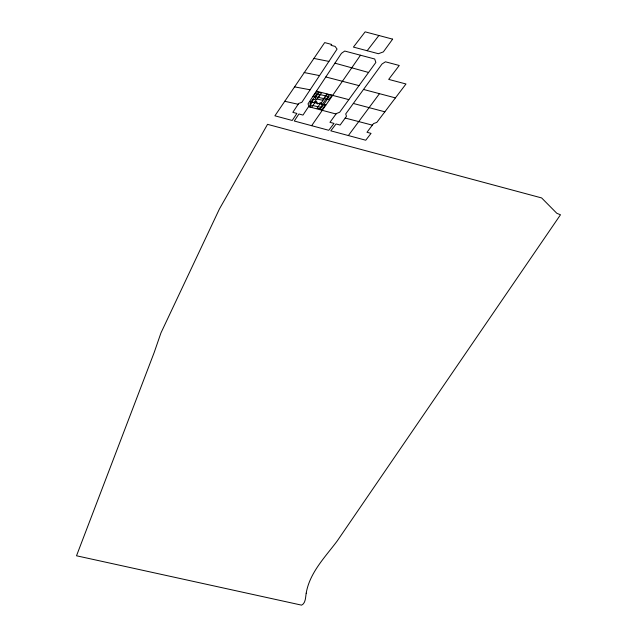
<?xml version="1.0" encoding="UTF-8"?>
<svg xmlns="http://www.w3.org/2000/svg" width="637" height="637" viewBox="0 0 637 637"><rect width="100%" height="100%" fill="white"/><g stroke="black" fill="none" stroke-linecap="round" stroke-linejoin="round"><path stroke-width="0.96" d="M298.156 104.269L298.673 103.473L301.866 102.278L337.069 49.089L335.078 46.39L331.033 45.323L331.702 44.455L324.679 42.591L274.905 115.815L292.232 120.473L296.89 113.442L292.821 112.351L298.156 104.269L284.596 101.251M336.01 114.007L308.563 106.658L302.981 115.082L298.92 113.983L294.262 121.014L328.764 130.29L334.019 123.419L329.95 122.328L336.32 113.569L339.656 112.255L375.854 62.442L374.715 59.002L344.752 51.048L341.464 53.309L308.037 103.823L309.041 106.785M313.181 96.306L316.207 91.895L321.462 93.01L317.29 99.109L322.545 100.224L326.725 94.125L331.981 95.247L328.955 99.659M312.178 102.167L309.152 106.578L311.78 107.135L314.805 102.724M315.809 96.864L318.834 92.453M314.551 102.223L319.893 94.602M320.069 103.839L317.043 108.258L322.298 109.373L325.324 104.962M321.144 103.146L326.096 95.924M322.346 104.364L325.977 99.069M319.67 108.816L322.696 104.404M326.327 99.101L329.353 94.69M311.644 125.688L360.486 55.22M353.328 103.465L381.993 64.026L385.433 61.805L399.256 65.476L388.689 79.394L405.984 83.988L376.801 122.415L373.553 123.578L366.984 132.281L371.045 133.372L365.757 140.228L330.794 130.832L336.057 123.968L340.11 125.059L346.48 116.3L345.724 113.935L353.328 103.465L384.867 111.809M348.351 135.554L379.477 93.671M367.159 50.737L378.888 35.497M313.715 102.533L316.589 101.466L317.433 103.958L320.976 102.645L321.502 104.181M294.382 86.839L310.131 89.785M313.802 58.405L328.915 61.407M304.104 72.53L319.519 75.596M313.038 96.275L329.417 99.762M309.51 101.602L325.786 105.057M325.818 76.958L359.013 85.613M348.837 99.627L316.43 91.147M372.374 125.147L345.198 118.052M363.52 89.451L395.434 97.891M334.935 63.167L368.576 72.467M314.981 96.728L315.769 99.038L312.218 100.351L312.894 102.358M306.198 593.19C305.497 596.933 305.792 603.247 301.604 605.15L76.512 555.783L154.226 352.396L160.946 332.928L219.447 208.92L267.54 124.342L541.633 197.932L556.826 213.299L560.488 214.773L337.268 540.901C325.284 556.929 309.646 572.663 306.198 593.19M316.629 93.91L309.972 103.632L310.458 105.073L321.725 107.47L329.186 96.577L316.629 93.91M392.623 39.144L383.355 51.9L378.394 53.715L353.424 47.082L365.144 31.85L392.623 39.144"/></g></svg>
